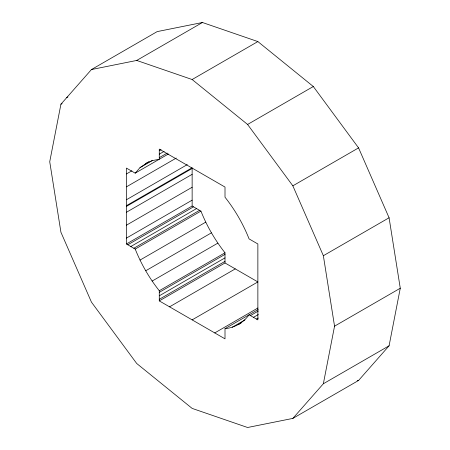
<?xml version="1.0" encoding="UTF-8"?>
<svg xmlns="http://www.w3.org/2000/svg" width="450" height="450" viewBox="0 0 450 450"><rect width="100%" height="100%" fill="white"/><g stroke="black" fill="none" stroke-linecap="round" stroke-linejoin="round"><path stroke-width="0.67" d="M258.199 309.527L225.006 328.68L225.006 338.85L159.278 300.898L159.278 290.734C149.287 278.1 141.165 264.032 135.214 249.064L126.416 243.984L126.416 168.086L135.197 173.154L168.407 153.979M60.924 104.203L49.731 161.741L60.924 232.234L91.446 302.124L136.71 363.488L192.139 408.403L247.584 427.5L292.849 418.404L358.571 380.458L389.081 345.803L400.269 288.231L389.081 217.772L358.571 147.887L313.312 86.513L257.861 41.574L202.438 22.5L157.168 31.607L91.446 69.553L60.924 104.203L62.139 103.5M292.849 418.404L323.359 383.749L334.547 326.177L323.359 255.718L292.849 185.833L247.584 124.459L192.139 79.521L136.71 60.446L91.446 69.553M135.197 173.154L139.995 167.653L148.703 161.713M225.006 328.68C234.607 327.774 243.484 322.656 249.069 314.798L257.867 319.877L257.867 243.979L249.081 238.905C243.129 223.92 235.007 209.846 225.006 197.201L225.006 187.059L159.278 149.113L159.278 159.249L152.117 160.65L145.659 163.468M66.69 97.656L67.911 96.953M136.71 60.446L202.438 22.5M192.139 79.521L257.861 41.574M159.278 150.694L161.106 149.642M159.278 154.181L164.149 151.369M126.416 173.953L131.895 170.786M139.995 167.653L152.775 160.273M159.278 157.663L167.192 153.096M126.416 186.857L176.316 158.046M247.584 124.459L313.312 86.513M126.416 199.755L187.273 164.621M126.416 205.684L192.139 167.737L192.139 206.038L126.416 243.984M126.416 206.409L192.139 168.463M126.416 212.276L192.139 174.336M126.416 225.197L192.139 187.251M126.416 238.112L192.139 200.166M127.789 244.778L193.511 206.831M130.815 246.521L196.537 208.575M133.836 248.265L199.564 210.324M135.214 249.064L200.936 211.118C206.888 226.086 215.01 240.154 225 252.793L225 262.957L159.278 300.898M140.006 260.089L205.729 222.148M145.671 270.81L211.393 232.864M292.849 185.833L358.571 147.887M152.123 281.07L217.845 243.129M159.278 290.734L225 252.793M159.278 292.326L225 254.379M159.278 295.819L225 257.873M159.278 299.312L225 261.366M169.549 306.832L235.271 268.886M192.144 319.877L257.867 281.931L225 262.957M323.359 255.718L389.081 217.772M214.74 332.921L257.946 307.974M250.442 315.591L258.356 311.023M232.166 327.285L244.946 319.905M238.612 324.473L241.048 323.066M253.468 317.334L258.339 314.527M256.494 319.084L258.322 318.026M334.547 326.177L400.269 288.231M323.359 383.749L389.081 345.803M357.204 380.734L358.571 380.458M192.139 206.038L200.936 211.118"/></g></svg>
